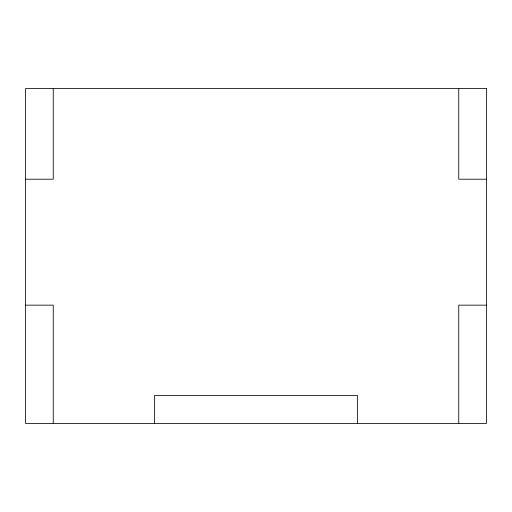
<?xml version="1.0" encoding="UTF-8"?>
<svg xmlns="http://www.w3.org/2000/svg" width="512" height="512" viewBox="0 0 512 512"><rect width="100%" height="100%" fill="white"/><g stroke="black" fill="none" stroke-linecap="round" stroke-linejoin="round"><path stroke-width="0.77" d="M25.6 179.2L53.248 179.2L53.248 88.576M486.4 179.2L458.752 179.2L458.752 88.576M25.6 305.152L53.248 305.152L53.248 423.424M486.4 305.152L458.752 305.152L458.752 423.424M357.376 423.424L357.376 395.392L154.624 395.392L154.624 423.424M486.4 88.576L25.6 88.576L25.6 423.424L486.4 423.424L486.4 88.576"/></g></svg>
